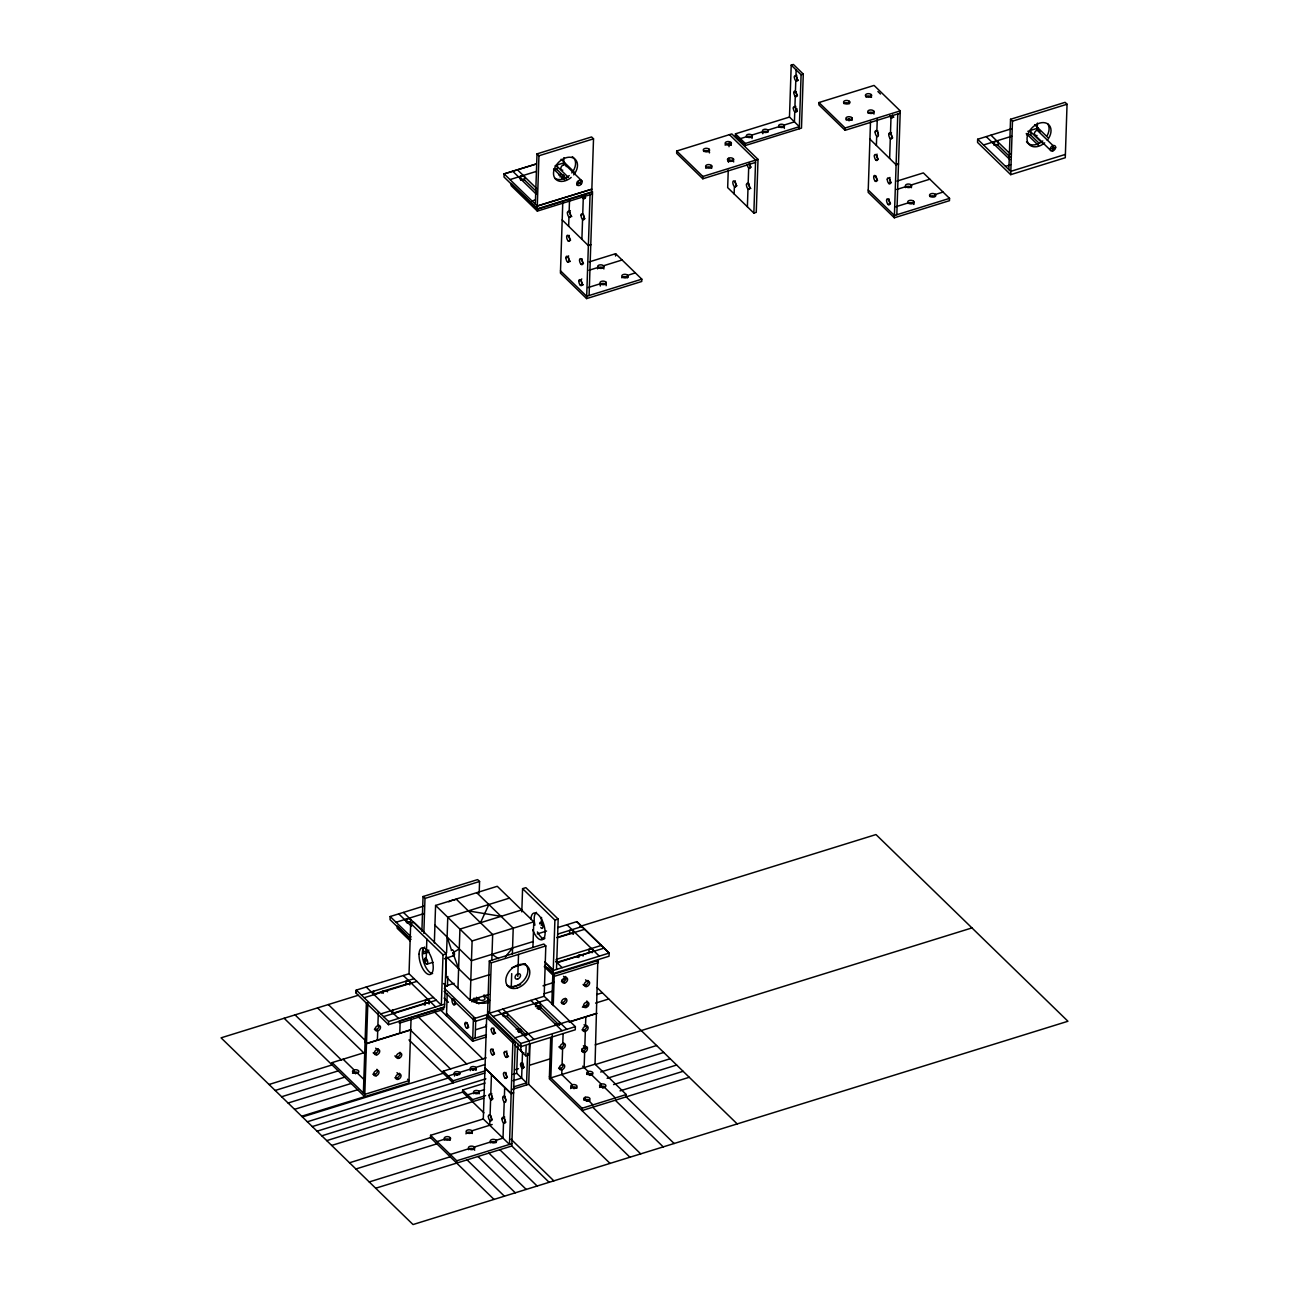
<?xml version="1.0" encoding="UTF-8"?>
<svg xmlns="http://www.w3.org/2000/svg" width="1289" height="1289" viewBox="0 0 1289 1289"><rect width="100%" height="100%" fill="white"/><g stroke="black" fill="none" stroke-linecap="round" stroke-linejoin="round"><path stroke-width="1.5" d="M365.448 1052.275L332.159 1062.603L332.079 1064.923L269.03 1084.484M356.199 993.239L356.312 990.097L409.032 973.743L441.337 1005.162L443.013 954.811L410.692 923.391L413.978 922.36L446.284 953.796L444.512 1007.305L388.521 1024.674L356.199 993.239L356.409 990.065M363.385 1092.975L366.366 1003.116M367.848 1002.552L364.723 1096.665L284.128 1018.262M377.403 1040.094L377.709 1030.862A3.174 2.24 -45.8 0 0 380.207 1026.189A3.174 2.24 -45.8 0 0 375.486 1027.655A3.174 2.24 -45.8 0 0 377.709 1030.862L376.291 1029.476M377.886 1025.609L378.338 1011.849M383.155 993.384L383.236 991.08L405.971 984.313A2.723 1.531 1.9 0 1 408.033 984.184M424.033 906.006L390.164 916.527L390.051 919.669L410.24 939.294M388.521 1024.674L388.617 1021.533L356.312 990.097M392.388 1013.46L393.048 1010.077A2.723 1.531 1.9 0 0 392.098 1012.155A2.723 1.531 1.9 0 0 395.836 1012.783M399.783 1033.15L400.17 1021.307M406.857 922.006L406.953 918.864A2.723 1.531 1.9 0 1 410.692 919.476L410.595 922.634L409.58 922.054A2.723 1.531 1.9 0 0 406.293 922.231M405.971 984.313L406.083 981.155A2.723 1.531 1.9 0 1 409.821 981.783L409.709 984.925M409.032 973.743L410.692 923.391M411.078 1018.068L408.935 1082.937L301.658 1116.242M421.89 931.399L423.05 896.532L477.623 879.597L479.572 881.483L479.186 893.1M423.839 933.284L424.983 898.417L423.05 896.532M426.127 961.127L426.852 939.101M424.935 1005.307L425.016 1003.003M392.952 1013.235L425.37 1003.164L425.467 1000.022A2.723 1.531 1.9 0 1 429.205 1000.651L429.092 1003.793M434.345 942.968L435.585 905.442L497.264 886.3L533.775 921.812L532.921 947.496M494.025 1199.415L430.51 1137.623L430.574 1135.319L483.294 1118.965L509.477 1144.423L512.925 1040.561L486.743 1015.104L487.838 1014.765M446.59 952.829L447.766 917.269L509.429 898.127M486.13 1057.85L443.287 1071.159L443.207 1073.254L302.399 1116.951M446.477 1015.78L447.186 993.996M447.444 986.198L447.782 976.45M450.054 1139.863L449.748 1137.236A3.174 1.788 1.9 0 0 445.591 1136.898A3.174 1.788 1.9 0 0 444.608 1139.154L437.052 1141.603M443.287 1071.159L453.164 1080.778L453.1 1082.873L408.967 1039.933M454.485 1076.089L454.55 1073.995L448.234 1075.961M457.966 988.389L459.931 929.111L521.61 909.97M456.677 1163.097L456.757 1160.777L430.574 1135.319M483.907 1112.826L462.606 1092.105L462.67 1090.011L485.035 1083.066M488.837 994.415L470.147 1000.216L472.112 940.954L435.585 905.442M485.953 1037.113L472.644 1041.254L473.434 1017.504M473.949 1001.907L474.078 998.008M472.499 1101.724L472.564 1099.63L462.67 1090.011M488.209 1017.359L475.109 1021.42L475.206 1018.278L444.302 988.212M471.903 1133.079L471.967 1130.775L492.172 1124.507M475.125 1038.193L475.705 1020.662M476.286 1003.116L476.479 997.267M504.176 173.934L536.143 164.009L504.112 173.87L504.015 177.012L537.175 209.269L591.748 192.319L593.52 138.825L591.587 136.94L537.014 153.874L535.338 204.226M475.657 1069.516L475.738 1067.421L485.002 1064.553M474.223 1149.353L474.304 1147.049L490.674 1141.957M478.896 1093.394L478.96 1091.3L484.535 1089.576M483.294 1118.965L486.743 1015.104M489.304 960.966L487.532 1014.475L520.675 1046.716L575.265 1029.782L575.361 1026.64L544.151 996.268L545.811 945.917L543.877 944.031L489.304 960.966L491.238 962.867L489.562 1013.218L544.151 996.268M491.818 960.257L492.672 934.573L456.145 899.061M520.804 179.348L520.917 176.206A2.723 1.531 1.9 0 1 524.655 176.819L524.542 179.977L537.223 192.303M489.772 1125.249L489.917 1120.528L492.317 1119.787M490.094 1115.275L490.61 1099.549L493.01 1098.792A3.174 1.386 72.8 0 1 491.754 1093.507M490.787 1094.297L491.447 1074.575M503.741 1016.231L503.838 1013.09A2.723 1.531 1.9 0 1 507.576 1013.718L507.479 1016.86L526.669 1035.534M503.693 1117.676L504.208 1101.95M504.386 1096.697L504.692 1087.465M511.25 987.455L511.717 973.63M512.378 953.876L513.215 928.193L476.704 892.681M537.175 209.269L538.947 155.76L537.014 153.874M537.336 211.106L537.4 208.802L511.234 183.344L511.153 185.648L537.336 211.106L592.457 193.995M549.146 1182.303L511.797 1145.985L515.246 1042.124L512.845 1042.882L486.662 1017.424M517.791 976.418L518.532 954.392M513.554 1086.901L526.589 1082.857L516.696 1073.238L517.55 1047.651M521.803 911.903L522.577 888.653L525.848 887.638L558.169 919.073L556.494 969.425M517.969 1048.086L518.097 1044.299M520.675 1046.716L520.724 1043.51L575.361 1026.64M521.11 1032.022L521.191 1029.702L519.258 1028.848A3.174 1.788 1.9 0 0 516.196 1029.25M520.74 1050.793L520.933 1045.121M522.496 1052.565L521.642 1078.055L513.006 1080.73M529.489 1042.849L529.086 1054.805L525.815 1055.82L526.138 1046.281M526.524 1084.951L527.507 1055.304M566.757 178.994L557.299 169.81L557.396 166.668A2.723 1.531 1.9 0 0 555.027 165.846M610.051 1163.403L528.699 1084.275L530.037 1044.267M563.647 164.815L563.889 157.677M562.777 202.405L560.425 273.123L586.608 298.597L641.729 281.485L641.809 279.165L615.626 253.707L589.266 261.893M563.551 179.026L563.68 175.127M536.482 1006.081L536.595 1002.923A2.723 1.531 1.9 0 1 540.333 1003.551L540.22 1006.693L559.426 1025.367L559.523 1022.225A2.723 1.531 1.9 0 1 558.572 1024.304A2.723 1.531 1.9 0 1 554.834 1023.675M541.283 925.389L541.541 917.414M535.579 1006.274A3.174 1.788 1.9 0 1 540.607 1006.58L540.526 1008.884A3.174 1.788 1.9 0 0 536.869 1008.095M568.658 226.236L568.965 217.003L571.365 216.262M569.142 211.75L569.529 199.956M550.709 1037.548L549.34 1078.829L629.934 1157.216M551.821 1004.212L552.788 974.983M557.686 927.597L576.908 921.619L609.214 953.054L609.004 956.245L553.126 973.582L554.898 920.088L522.577 888.653M552.256 1035.035L550.838 1077.894L595.051 1064.182L626.261 1094.538L626.18 1096.858L674.147 1143.504M553.239 1005.597L554.286 974.049L548.083 968.007M601.254 945.449L556.671 959.29L556.558 962.448L590.346 952.2A2.723 1.531 1.9 0 1 592.279 952.684M581.903 239.126L582.564 219.404L584.964 218.647M582.741 214.151L583.256 198.425L585.657 197.668A3.174 1.386 72.8 0 1 584.304 194.993M586.608 298.597L590.056 194.736M562.085 1064.553L562.6 1048.811A3.174 2.24 -45.8 0 0 565.098 1044.138A3.174 2.24 -45.8 0 0 560.377 1045.621A3.174 2.24 -45.8 0 0 562.6 1048.811L561.182 1047.425M562.777 1043.574L563.1 1033.714M589.089 295.535L592.521 191.69L537.4 208.802M556.864 937.474L569.593 933.526L569.69 930.368A2.723 1.531 1.9 0 1 573.428 930.996L573.331 934.138M572.219 1087.062L572.284 1084.758L561.746 1074.51L561.907 1069.789A3.174 2.24 -45.8 0 0 564.405 1065.133A3.174 2.24 -45.8 0 0 559.684 1066.599A3.174 2.24 -45.8 0 0 561.907 1069.789L560.489 1068.404M600.336 286.029L600.416 283.725L587.961 287.592M578.777 957.534L578.842 955.23L581.258 955.101A3.174 1.788 1.9 0 1 583.192 955.955M603.461 268.064L603.526 265.76L622.088 259.991M605.798 284.337L605.862 282.033M549.42 1076.524L582.064 1108.266L581.984 1110.57L689.244 1077.282M584.126 1067.566L584.642 1052.356A3.174 2.24 -45.8 0 0 587.123 1047.683A3.174 2.24 -45.8 0 0 582.402 1049.149A3.174 2.24 -45.8 0 0 584.642 1052.356L583.208 1050.97M585.818 1016.908L585.512 1026.141L584.078 1024.755M588.976 952.378L589.089 949.236A2.723 1.531 1.9 0 1 592.827 949.848A2.723 1.531 1.9 0 1 591.86 951.943M585.142 1099.646L585.222 1097.342A3.174 1.788 1.9 0 1 589.427 1097.938A3.174 1.788 1.9 0 1 588.976 1100.258L588.3 1100.516A3.174 1.788 1.9 0 1 584.239 1099.871A3.174 1.788 1.9 0 1 584.674 1097.551L585.351 1097.293M588.122 1073.834L588.203 1071.53L582.709 1066.18M615.546 256.028L615.626 253.707M595.051 1064.182L597.838 959.709M627.614 277.57L627.292 274.944A3.174 1.788 1.9 0 0 623.135 274.605A3.174 1.788 1.9 0 0 622.168 276.877L622.635 277.264A3.174 1.788 1.9 0 0 626.792 277.602A3.174 1.788 1.9 0 0 627.775 275.33L635.332 272.881M601.045 1086.401L601.125 1084.097L591.425 1074.672M728.253 170.084L727.673 187.63L753.856 213.088L756.256 212.347L758.013 159.369L731.83 133.911L676.709 151.022L676.644 153.327L702.811 178.784L755.531 162.414M702.811 178.784L702.892 176.48L676.709 151.022M709.079 151.554L709.159 149.234M711.415 167.828L711.496 165.508M728.511 162.301L728.639 158.402M729.026 146.704L729.171 142.805M730.911 144.771L730.992 142.467M733.248 161.044L733.312 158.74M735.455 133.83L735.375 135.925L745.268 145.544L801.484 128.094L803.273 74.069L793.38 64.45L791.204 65.127L789.48 117.057L799.373 126.676L745.332 143.45L735.455 133.83L789.48 117.057M734.134 193.914L734.392 186.551A3.174 1.386 72.8 0 1 732.845 182.587A3.174 1.386 72.8 0 1 734.214 181.056L734.633 181.411A3.174 1.386 72.8 0 1 736.083 185.31A3.174 1.386 72.8 0 1 734.73 186.841L736.792 185.809M745.268 145.544L745.332 143.45M747.394 206.804L747.974 188.967L750.375 188.226M748.152 183.715L748.683 167.989L751.084 167.248M751.68 137.214L751.745 135.103L762.879 131.655L762.814 133.75M753.856 213.088L755.612 160.11L729.429 134.652M783.986 127.176L784.05 125.081L794.427 121.859L794.749 111.901L796.94 111.225L797.021 108.808M794.91 107.068L795.265 96.369L797.456 95.692M795.426 91.551L795.78 80.853L797.972 80.176M795.941 76.019L796.151 69.944M799.293 128.771L801.097 74.746L791.204 65.127M896.822 214.731L900.254 110.886L874.087 85.428L818.966 102.54L818.886 104.844L845.068 130.302L900.189 113.19M845.068 130.302L845.133 127.998L818.966 102.54M849.435 101.364L849.37 103.684A3.174 1.788 1.9 0 0 843.876 103.587M849.048 120.876L849.129 118.572M851.691 119.958L851.755 117.653A3.174 1.788 1.9 0 0 847.646 116.864A3.174 1.788 1.9 0 0 846.035 118.991L846.406 119.41A3.174 1.788 1.9 0 0 850.434 120.119A3.174 1.788 1.9 0 0 852.045 117.992L851.691 117.557M871.187 96.901L871.267 94.596M870.51 121.601L868.158 192.335L894.34 217.793L949.461 200.681L949.542 198.377L923.359 172.903L896.999 181.088M873.523 113.174L873.604 110.87M876.391 145.431L876.697 136.199M876.874 130.962L877.261 119.152M889.636 158.321L890.296 138.6L892.697 137.859A3.174 1.386 72.8 0 1 891.424 132.558M890.473 133.347L890.989 117.621L893.39 116.88M894.34 217.793L897.789 113.931M911.194 187.259L911.275 184.955L929.82 179.203M913.53 203.533L913.595 201.229M1011.527 128.755L977.658 139.26L977.545 142.418L1010.705 174.66L1065.278 157.725L1067.05 104.232L1065.117 102.33L1010.544 119.281L1008.868 169.632M994.351 144.739L994.447 141.597A2.723 1.531 1.9 0 1 998.185 142.225L998.073 145.367L1010.415 157.371M1010.705 174.66L1012.477 121.166L1010.544 119.281M1039.047 143.208L1030.829 135.2L1030.926 132.058A2.723 1.531 1.9 0 0 1027.849 131.285M1037.419 123.083L1037.178 130.221A3.174 2.24 -45.8 0 0 1034.374 133.685A3.174 2.24 -45.8 0 0 1037.017 135.458M1052.839 150.861A3.174 2.24 -45.8 0 0 1055.337 146.189A3.174 2.24 -45.8 0 0 1050.616 147.655A3.174 2.24 -45.8 0 0 1052.839 150.861L1053.016 145.609L1037.178 130.221A3.174 2.24 -45.8 0 1 1039.82 131.994M480.491 922.731L488.869 904.507M505.175 957.05L512.571 947.947M447.106 937.022L451.504 950.154A3.174 1.386 72.8 0 0 451.327 950.638M444.399 958.758L454.227 955.503A3.174 1.386 72.8 0 0 453.921 951.701A3.174 1.386 72.8 0 0 451.778 949.864M576.989 184.891L581.806 180.798A3.174 2.24 -45.8 0 0 577.085 182.265A3.174 2.24 -45.8 0 0 579.309 185.471A3.174 2.24 -45.8 0 0 581.806 180.798M458.626 968.619L452.874 952.829L459.287 948.865M383.236 991.08L373.552 994.367L373.665 991.225A2.723 1.531 1.9 0 0 372.698 993.303A2.723 1.531 1.9 0 0 376.436 993.932M578.842 955.23L577.391 956.293A3.174 1.788 1.9 0 0 577.408 957.211M538.947 155.76L593.52 138.825M801.097 74.746L803.273 74.069M509.993 179.59L536.353 171.405M564.582 162.656L556.01 165.314L568.368 177.334M520.901 180.331L523.705 179.461M553.642 170.164L556.445 169.294M531.97 200.955L535.402 199.892M740.402 138.632L746.718 136.666M779.039 126.644L767.906 130.092L767.825 132.187A2.916 1.643 1.9 0 0 764.168 131.43A2.916 1.643 1.9 0 0 762.508 133.347M537.142 205.998L591.844 189.177L537.271 206.111L504.112 173.87M845.133 127.998L900.254 110.886M702.892 176.48L758.013 159.369M568.175 240.914L570.576 240.173A3.174 1.386 72.8 0 1 569.126 235.355M588.364 245.409L590.765 244.668M590.765 244.878L588.364 245.619L562.197 219.952M875.908 160.11L878.308 159.369A3.174 1.386 72.8 0 1 877.036 154.084M1012.477 121.166L1067.05 104.232M567.466 261.893L569.867 261.151M896.097 164.605L898.497 163.864M898.497 164.074L896.097 164.815L869.93 139.148M581.065 264.293L583.466 263.552A3.174 1.386 72.8 0 1 582.016 258.735M983.539 144.98L1011.752 136.231M1038.112 128.046L1029.54 130.705L1041.899 142.725M875.199 181.105L877.6 180.347M588.976 270.271L598.08 267.451M888.798 183.489L891.198 182.748A3.174 1.386 72.8 0 1 889.942 177.447M580.372 285.272L582.773 284.531M896.709 189.467L905.813 186.647M1050.197 149.089L1055.659 147.397M641.809 279.165L586.672 296.277L560.506 270.819M1005.501 166.362L1010.657 164.766M888.105 204.468L890.506 203.726M895.694 206.788L908.149 202.921M943.081 192.077L935.411 194.462L934.96 196.46A3.174 1.788 1.9 0 0 929.949 196.605M1010.673 171.389L1065.246 154.454M949.542 198.377L894.421 215.489L868.238 190.015M424.983 898.417L479.572 881.483M396.045 922.247L424.274 913.482M406.937 922.988L409.741 922.118M423.211 951.926L428.866 950.17M429.028 952.007L423.372 953.763L423.195 948.656M472.112 940.954L533.775 921.812M443.013 954.811L446.284 953.796M554.898 920.088L558.169 919.073M427.207 964.091L432.943 962.319M537.271 933.929L546.552 931.045M358.149 995.301L221.064 1037.838L413.028 1224.55L1067.937 1021.259L875.972 834.563L579.857 926.469M361.484 994.995L414.107 978.673M533.13 941.566L471.452 960.708L434.941 925.196M541.09 939.246L544.909 938.07M558.25 933.929L581.871 926.598M364.271 997.702L416.879 981.38M557.219 937.812L584.642 929.305M491.238 962.867L545.811 945.917M444.769 986.262L454.115 983.362M489.482 974.661L470.791 980.462L446.445 956.792L445.801 976.546L470.147 1000.216M511.91 967.701L524.994 963.64M380.883 1013.863L433.491 997.525M383.655 1016.57L436.262 1000.232M557.106 962.722L604.042 948.156M388.617 1021.533L444.624 1004.147M609.214 953.054L553.223 970.44L544.796 962.239M453.519 1004.55L455.919 1003.809M513.119 986.875L520.595 984.554M554.286 974.049L598.483 960.337M471.71 1001.746L479.137 999.442M479.073 1003.39L488.483 1000.457M543.023 985.811L554.334 982.299M561.859 979.962L565.629 978.802M410.692 1029.75L366.495 1043.478L365.061 1042.092M410.692 1029.975L366.479 1043.687L365.061 1042.302M543.845 993.851L553.255 990.935M475.206 1018.278L488.305 1014.201M492.93 1016.473L547.503 999.539M466.425 1027.929L468.825 1027.188M275.169 1090.462L338.234 1070.885M475.786 1029.702L486.452 1026.382A3.174 1.788 1.9 0 1 486.42 1024.594M596.726 994.544L602.382 992.788M281.63 1096.746L344.695 1077.169M486.42 1034.68L472.725 1038.934L446.542 1013.476M492.801 1033.665L495.202 1032.924M582.386 1007.176L588.042 1005.42M595.582 1003.084L608.762 998.991M288.092 1103.03L351.156 1083.469M514.907 1037.854L569.48 1020.92M569.819 1021.661L596.726 1013.299M569.029 1022.113L596.726 1013.508M512.925 1040.561L514.005 1040.239M294.553 1109.33L357.617 1089.753M492.108 1054.644L494.509 1053.903A3.174 1.386 72.8 0 1 493.059 1049.085M505.707 1057.044L508.108 1056.303M470.711 1068.984L459.577 1072.432L459.512 1074.543A2.916 1.643 1.9 0 0 454.453 1074.446M307.346 1121.768L448.153 1078.055M453.164 1080.778L484.841 1070.933M312.292 1126.57L484.777 1073.044M317.046 1131.194L485.856 1078.796M514.617 1069.87L518.452 1068.678M529.972 1065.101L551.064 1058.559M581.758 1049.037L587.51 1047.248M595.196 1044.863L971.954 927.919M521.981 1068.082L524.156 1067.405A2.916 1.273 72.8 0 1 522.818 1062.974M512.974 1074.398L516.696 1073.238M505.014 1078.023L507.415 1077.282A3.174 1.386 72.8 0 1 505.965 1072.464M321.799 1135.818L462.606 1092.105M467.617 1094.828L473.949 1092.863M326.745 1140.62L467.553 1096.923M472.564 1099.63L485.599 1095.586M331.692 1145.438L483.665 1098.26M511.62 1089.592L528.699 1084.275M595.454 1064.505L656.6 1045.524M513.57 1092.798L511.169 1093.539L484.986 1068.082M513.554 1093.008L511.153 1093.749L484.986 1068.291M589.734 1075.413L592.473 1074.559A3.174 1.788 1.9 0 0 586.978 1074.462M600.658 1072.013L663.722 1052.452M573.831 1088.641L576.554 1087.787M607.119 1078.313L670.183 1058.736M349.512 1162.775L430.51 1137.623M602.672 1087.98L605.395 1087.126A3.174 1.788 1.9 0 0 602.221 1086.208A3.174 1.788 1.9 0 0 599.594 1087.465M613.58 1084.597L676.644 1065.02M355.893 1168.978L436.89 1143.842M586.608 1101.257L589.46 1100.371M620.041 1090.881L683.106 1071.304M582.064 1108.266L626.261 1094.538M450.296 1154.493L468.842 1148.741M369.218 1181.949L450.215 1156.797M456.757 1160.777L511.878 1143.681M375.679 1188.232L511.797 1145.985M569.593 933.526L570.946 933.333A2.723 1.531 1.9 0 1 572.88 933.816M468.326 910.888L501.05 916.35M577.536 181.588L581.275 184.101M492.011 954.327L498.472 958.678M557.299 169.81L556.284 169.23A2.723 1.531 1.9 0 0 553.561 169.181M524.542 179.977L523.543 179.397A2.723 1.531 1.9 0 0 520.257 179.59M627.695 277.651L627.227 277.248A3.174 1.788 1.9 0 0 621.862 277.812M450.151 1139.927L449.668 1139.54A3.174 1.788 1.9 0 0 444.302 1140.104M444.608 1139.154L445.076 1139.54A3.174 1.788 1.9 0 0 449.249 1139.895A3.174 1.788 1.9 0 0 450.215 1137.623M1034.616 124.646L1047.715 137.391M1035.099 135.297L1050.938 150.684M1026.237 133.508L1038.58 145.512M990.983 135.216L1010.528 154.229M986.278 136.666L1009.948 159.675M977.658 139.26L1010.802 171.518M877.89 91.503L880.468 94.016M561.086 159.256L574.185 172.001M565.549 164.992L581.387 180.396M554.077 169.455L565.049 180.122M517.453 169.81L536.997 188.822M512.748 171.276L536.417 194.285M576.795 921.667L609.101 953.087M566.967 924.712L599.288 956.148M596.984 961.256L598.418 962.641L554.206 976.353L544.264 966.702M597.049 987.6L737.211 1123.927M585.577 979.849L586.994 981.235M585.399 985.102L586.817 986.488A3.174 2.24 -45.8 0 0 589.315 981.815A3.174 2.24 -45.8 0 0 584.594 983.281A3.174 2.24 -45.8 0 0 586.817 986.488M555.704 961.368L562.181 967.668M563.551 976.305L564.969 977.69M545.005 962.174L553.448 970.375M563.374 981.557L564.791 982.943A3.174 2.24 -45.8 0 0 567.289 978.27A3.174 2.24 -45.8 0 0 562.552 979.737A3.174 2.24 -45.8 0 0 564.791 982.943M544.683 965.38L553.126 973.582M584.707 1006.081L586.124 1007.466A3.174 2.24 -45.8 0 0 588.622 1002.794A3.174 2.24 -45.8 0 0 583.885 1004.26A3.174 2.24 -45.8 0 0 586.124 1007.466M562.681 1002.536L564.099 1003.922A3.174 2.24 -45.8 0 0 566.596 999.249A3.174 2.24 -45.8 0 0 561.859 1000.715A3.174 2.24 -45.8 0 0 564.099 1003.922M583.901 1029.992L585.335 1031.377L584.803 1047.119L583.385 1045.733M535.579 998.927L566.725 1029.234M530.875 1000.393L562.036 1030.684M604.364 1087.239L615.352 1097.938M615.272 1100.242L663.239 1146.888M403.489 912.467L421.664 930.142M502.823 1009.094L533.984 1039.401M484.036 994.915L489.788 1000.506M398.8 913.933L411.481 926.275M498.134 1010.544L529.296 1040.851M588.445 1100.468L592.972 1104.882M592.763 1107.235L640.714 1153.881M390.164 916.527L411.159 936.942M487.629 1011.317L520.788 1043.574M475.995 1001.086L478.863 1003.889M411.046 939.391L397.27 925.985L397.189 928.306L410.289 941.034M527.572 1053.339L529.086 1054.805M514.569 1044.896L525.815 1055.82M443.545 983.523L446.413 986.327M444.125 991.305L475.109 1021.42M444.109 998.089L448.427 1002.278M440.725 1010.205L472.644 1041.254M403.344 975.499L435.666 1006.935M434.409 1011.897L482.94 1059.091M418.264 1016.908L466.779 1064.102M471.661 1068.855L473.16 1070.305M366.237 987.02L398.559 1018.455M410.675 1030.249L450.634 1069.113M455.516 1073.866L456.999 1075.316M511.024 1139.202L553.835 1180.837M499.794 1149.707L537.142 1186.025M397.528 1056.932L398.945 1058.317A3.174 2.24 -45.8 0 0 401.443 1053.661A3.174 2.24 -45.8 0 0 396.706 1055.127A3.174 2.24 -45.8 0 0 398.945 1058.317M488.885 1153.091L526.218 1189.409M375.663 1048.15L377.097 1049.536M407.582 1079.247L409.016 1080.633L364.803 1094.361L332.159 1062.603M328.324 1004.55L365.013 1040.223M396.996 1072.674L398.43 1074.059M375.502 1053.387L376.92 1054.773A3.174 2.24 -45.8 0 0 379.417 1050.116A3.174 2.24 -45.8 0 0 374.68 1051.582A3.174 2.24 -45.8 0 0 376.92 1054.773M477.961 1156.491L515.31 1192.808M396.835 1077.91L398.253 1079.296A3.174 2.24 -45.8 0 0 400.75 1074.639A3.174 2.24 -45.8 0 0 396.013 1076.106A3.174 2.24 -45.8 0 0 398.253 1079.296M317.561 1007.885L364.11 1053.161M467.053 1159.874L504.402 1196.192M374.793 1074.381L376.227 1075.751A3.174 2.24 -45.8 0 0 378.708 1071.095A3.174 2.24 -45.8 0 0 373.987 1072.561A3.174 2.24 -45.8 0 0 376.227 1075.751M343.083 1059.22L354.072 1069.902L353.992 1072.222L355.603 1073.785M357.295 1073.044L364.223 1079.779M295.036 1014.878L341.585 1060.154M851.981 120.296L851.61 119.877A3.174 1.788 1.9 0 0 846.132 119.941M540.607 1006.58L541.074 1007.934A3.174 1.788 1.9 0 1 538.158 1009.287M521.191 1029.702L521.546 1031.071A3.174 1.788 1.9 0 1 518.5 1032.344M452.874 952.829L454.227 955.503M599.997 284.676A3.174 1.788 1.9 0 1 603.848 283.483A3.174 1.788 1.9 0 1 606.136 285.707M597.548 268.853A3.174 1.788 1.9 0 1 600.69 267.129A3.174 1.788 1.9 0 1 603.897 268.966M583.192 284.853A3.174 1.386 72.8 0 1 581.42 281.856A3.174 1.386 72.8 0 1 581.774 278.94M570.302 261.474A3.174 1.386 72.8 0 1 568.626 258.88A3.174 1.386 72.8 0 1 568.61 255.85M725.111 145.109A3.174 1.788 1.9 0 1 728.14 143.836A3.174 1.788 1.9 0 1 731.234 145.206M727.753 160.964A3.174 1.788 1.9 0 1 731.298 160.19A3.174 1.788 1.9 0 1 733.683 161.947M749.263 163.236A3.174 1.386 72.8 0 1 749.844 168.327A3.174 1.386 72.8 0 1 747.185 164.525M750.665 166.748A3.174 1.386 72.8 0 1 749.553 163.042M703.585 151.458A3.174 1.788 1.9 0 1 707.532 150.765A3.174 1.788 1.9 0 1 709.417 152.908M705.615 168.15A3.174 1.788 1.9 0 1 708.644 166.893A3.174 1.788 1.9 0 1 711.737 168.263M750.81 188.532A3.174 1.386 72.8 0 1 748.925 183.409M736.696 185.745A3.174 1.386 72.8 0 1 735.358 180.895M561.666 177.979A3.174 1.788 1.9 0 0 563.986 176.287L562.358 174.724A3.174 1.788 1.9 0 0 558.54 174.933M571.784 216.568A3.174 1.386 72.8 0 1 570.012 213.587A3.174 1.386 72.8 0 1 570.366 210.671M584.545 218.163A3.174 1.386 72.8 0 1 583.434 214.457M584.545 195.058A3.174 1.386 72.8 0 1 584.416 198.764A3.174 1.386 72.8 0 1 582.145 196.54M559.877 176.819A3.174 1.788 1.9 0 1 563.905 178.607M519.966 178.285A2.723 1.531 1.9 0 1 520.917 176.206M571.172 177.447A13.953 9.829 -45.8 0 1 553.513 174.047A13.953 9.829 -45.8 0 1 569.964 157.21A13.953 9.829 -45.8 0 1 573.718 174.853M572.332 156.646A13.953 9.829 -45.8 0 1 571.784 172.968M569.239 175.562A13.953 9.829 -45.8 0 1 554.802 178.236M562.777 170.196A3.174 2.24 -45.8 0 1 560.892 167.812A3.174 2.24 -45.8 0 1 563.889 164.75A3.174 2.24 -45.8 0 1 566.29 166.587M878.308 134.314A3.174 1.386 72.8 0 1 877.648 130.64M905.394 187.598A3.174 1.788 1.9 0 1 908.423 186.325A3.174 1.788 1.9 0 1 911.516 187.695M908.036 203.453A3.174 1.788 1.9 0 1 911.581 202.679A3.174 1.788 1.9 0 1 913.965 204.435M892.52 115.043A3.174 1.386 72.8 0 1 891.988 118.04A3.174 1.386 72.8 0 1 889.877 115.736M893.809 117.186A3.174 1.386 72.8 0 1 892.6 115.736M865.709 96.804A3.174 1.788 1.9 0 1 868.85 95.982A3.174 1.788 1.9 0 1 871.525 97.336M877.197 179.848A3.174 1.386 72.8 0 1 876.085 176.158M890.087 203.227A3.174 1.386 72.8 0 1 889.056 198.909M868.029 113.078A3.174 1.788 1.9 0 1 871.59 112.304A3.174 1.788 1.9 0 1 873.974 114.076M1044.702 142.853A13.953 9.829 -45.8 0 1 1027.043 139.438A13.953 9.829 -45.8 0 1 1043.494 122.6A13.953 9.829 -45.8 0 1 1047.248 140.243M993.497 143.675A2.723 1.531 1.9 0 1 994.447 141.597M1047.683 123.841A13.953 9.829 -45.8 0 1 1047.296 135.377M1042.769 140.968A13.953 9.829 -45.8 0 1 1026.511 141.838M1026.527 134.813A2.723 1.531 1.9 0 1 1030.829 135.2M993.787 144.98A2.723 1.531 1.9 0 1 998.073 145.367M432.621 973.566A13.953 6.074 72.8 0 1 423.533 961.658A13.953 6.074 72.8 0 1 424.645 947.061M429.205 1000.651A2.723 1.531 1.9 0 1 428.254 1002.729M425.37 1003.164A2.723 1.531 1.9 0 1 428.657 1003.47M409.821 981.783A2.723 1.531 1.9 0 1 408.855 983.861M453.954 955.794A3.174 1.386 72.8 0 1 453.196 955.761M423.453 1004.598A3.174 1.788 1.9 0 1 423.775 1003.712L425.612 1002.842A3.174 1.788 1.9 0 1 429.253 1003.632M379.03 1025.351A3.174 2.24 -45.8 0 1 377.661 1028.703A3.174 2.24 -45.8 0 1 374.39 1029.315M381.802 993.062A3.174 1.788 1.9 0 1 382.092 991.708L384.815 990.87A3.174 1.788 1.9 0 1 387.586 991.805M468.406 1026.689A3.174 1.386 72.8 0 1 467.295 1022.999M454.808 1001.182A3.174 1.386 72.8 0 1 454.453 1004.985A3.174 1.386 72.8 0 1 452.101 1001.617A3.174 1.386 72.8 0 1 453.261 998.991M454.099 999.813A3.174 1.386 72.8 0 1 454.485 1000.441M455.5 1003.309A3.174 1.386 72.8 0 1 454.566 1001.134M352.525 1073.27A3.174 1.788 1.9 0 1 355.152 1072.013A3.174 1.788 1.9 0 1 358.326 1072.947M400.025 1052.275A3.174 2.24 -45.8 0 1 398.575 1056.416A3.174 2.24 -45.8 0 1 394.95 1055.82M399.316 1073.254A3.174 2.24 -45.8 0 1 398.51 1076.863A3.174 2.24 -45.8 0 1 394.917 1077.749M490.255 1142.908A3.174 1.788 1.9 0 1 492.881 1141.651A3.174 1.788 1.9 0 1 496.056 1142.57L496.136 1140.266L503.016 1138.139L503.516 1122.928L505.916 1122.171A3.174 1.386 72.8 0 1 504.644 1116.886M468.423 1149.691A3.174 1.788 1.9 0 1 471.887 1148.435A3.174 1.788 1.9 0 1 474.674 1150.255M563.229 1064.295A3.174 2.24 -45.8 0 1 561.859 1067.63A3.174 2.24 -45.8 0 1 558.588 1068.243M586.398 1025.335A3.174 2.24 -45.8 0 1 585.593 1028.944A3.174 2.24 -45.8 0 1 582 1029.83M563.938 1043.317A3.174 2.24 -45.8 0 1 562.23 1046.91A3.174 2.24 -45.8 0 1 558.862 1046.845M585.287 1045.895A3.174 2.24 -45.8 0 1 585.415 1049.278A3.174 2.24 -45.8 0 1 581.855 1051.051M584.078 1100.194A3.174 1.788 1.9 0 1 584.61 1099.855L585.287 1099.598A3.174 1.788 1.9 0 1 589.089 1100.049L589.556 1100.452A3.174 1.788 1.9 0 1 589.846 1100.887M376.871 1069.29A3.174 2.24 -45.8 0 1 376.759 1073.012A3.174 2.24 -45.8 0 1 372.892 1074.204M377.983 1048.73A3.174 2.24 -45.8 0 1 376.871 1052.614A3.174 2.24 -45.8 0 1 373.182 1052.823M495.621 1033.246A3.174 1.386 72.8 0 1 493.751 1028.106M508.527 1056.626A3.174 1.386 72.8 0 1 506.851 1054.031A3.174 1.386 72.8 0 1 506.835 1051.002M465.99 1133.869A3.174 1.788 1.9 0 1 468.713 1132.145A3.174 1.788 1.9 0 1 472.225 1133.514M517.534 1031.119A3.174 1.788 1.9 0 1 521.449 1032.457M406.003 920.942A2.723 1.531 1.9 0 1 406.953 918.864M448.814 901.801A13.953 9.829 -45.8 0 1 455.017 899.867M539.656 923.81A3.174 1.386 72.8 0 1 541.509 922.908A3.174 1.386 72.8 0 1 542.862 927.387A3.174 1.386 72.8 0 1 540.784 927.516M505.82 1100.065A3.174 1.386 72.8 0 1 505.159 1096.375M570.656 1088.593A3.174 1.788 1.9 0 1 573.379 1086.869A3.174 1.788 1.9 0 1 576.876 1088.222M565.452 976.482A3.174 2.24 -45.8 0 1 565.323 980.188A3.174 2.24 -45.8 0 1 561.472 981.38M587.897 980.43A3.174 2.24 -45.8 0 1 586.769 984.329A3.174 2.24 -45.8 0 1 583.079 984.522M573.428 930.996A2.723 1.531 1.9 0 1 572.477 933.075M559.442 961.997A2.723 1.531 1.9 0 1 556.155 961.707M556.107 959.532A2.723 1.531 1.9 0 1 556.671 959.29M565.42 998.411A3.174 2.24 -45.8 0 1 564.356 1001.472A3.174 2.24 -45.8 0 1 561.327 1002.6M586.785 1001.005A3.174 2.24 -45.8 0 1 586.898 1004.373A3.174 2.24 -45.8 0 1 583.353 1006.145M491.899 1119.287A3.174 1.386 72.8 0 1 490.787 1115.581M535.628 1005.001A2.723 1.531 1.9 0 1 536.595 1002.923M526.782 1032.392A2.723 1.531 1.9 0 1 525.815 1034.471A2.723 1.531 1.9 0 1 522.077 1033.842M502.887 1015.168A2.723 1.531 1.9 0 1 503.838 1013.09M503.177 1016.473A2.723 1.531 1.9 0 1 507.479 1016.86M535.499 1006.612A2.723 1.531 1.9 0 1 540.22 1006.693M524.623 963.737A13.953 9.829 -45.8 0 1 524.075 980.059A13.953 9.829 -45.8 0 1 507.093 985.328M530.891 919.492A13.953 6.074 72.8 0 1 540.22 917.043A13.953 6.074 72.8 0 1 543.974 938.166A13.953 6.074 72.8 0 1 532.711 929.675M544.506 938.827A13.953 6.074 72.8 0 1 537.4 931.915M534.935 925.164A13.953 6.074 72.8 0 1 536.53 912.338M484.084 997.364A3.174 1.788 1.9 0 1 482.714 1000.328A3.174 1.788 1.9 0 1 478.799 998.073M489.079 1002.359A13.953 7.847 1.9 0 1 472.209 1000.828M778.927 127.095A2.916 1.643 1.9 0 1 782.568 126.467A2.916 1.643 1.9 0 1 784.308 128.433M798.358 80.466A2.916 1.273 72.8 0 1 796.828 78.081A2.916 1.273 72.8 0 1 796.795 75.294M797.327 111.515A2.916 1.273 72.8 0 1 795.796 109.13A2.916 1.273 72.8 0 1 795.764 106.343M797.069 95.241A2.916 1.273 72.8 0 1 796.054 91.841M746.621 137.117A2.916 1.643 1.9 0 1 750.246 136.489A2.916 1.643 1.9 0 1 751.986 138.455M523.817 1052.614A2.916 1.273 72.8 0 1 521.755 1051.518M521.465 1050.825A2.916 1.273 72.8 0 1 521.239 1050.1M473.562 1093.7A2.916 1.643 1.9 0 1 476.35 1092.54A2.916 1.643 1.9 0 1 479.202 1093.797M470.34 1070.676A2.916 1.643 1.9 0 1 472.741 1068.662A2.916 1.643 1.9 0 1 476.076 1070.353M399.461 1020.872L399.397 1023.176L443.593 1009.448L443.674 1007.144L399.461 1020.872M935.508 194.542L935.041 194.14A3.174 1.788 1.9 0 0 930.867 193.801A3.174 1.788 1.9 0 0 929.901 196.073L930.368 196.46A3.174 1.788 1.9 0 0 934.525 196.798A3.174 1.788 1.9 0 0 935.508 194.542M600.916 284.112A3.174 1.788 1.9 0 0 606.217 283.387A3.174 1.788 1.9 0 0 602.285 281.147A3.174 1.788 1.9 0 0 600.916 284.112M566.644 236.725A3.174 1.386 72.8 0 0 568.981 241.349A3.174 1.386 72.8 0 0 569.142 236.805A3.174 1.386 72.8 0 0 566.644 236.725M579.534 260.104A3.174 1.386 72.8 0 0 581.887 264.728A3.174 1.386 72.8 0 0 582.032 260.185A3.174 1.386 72.8 0 0 579.534 260.104M565.935 257.703A3.174 1.386 72.8 0 0 568.288 262.328A3.174 1.386 72.8 0 0 568.449 257.784A3.174 1.386 72.8 0 0 565.935 257.703M578.842 281.083A3.174 1.386 72.8 0 0 581.194 285.707A3.174 1.386 72.8 0 0 581.339 281.163A3.174 1.386 72.8 0 0 578.842 281.083M598.579 267.838A3.174 1.788 1.9 0 0 603.88 267.113A3.174 1.788 1.9 0 0 599.949 264.873A3.174 1.788 1.9 0 0 598.579 267.838M728.382 160.819A3.174 1.788 1.9 0 0 733.667 160.094A3.174 1.788 1.9 0 0 729.735 157.854A3.174 1.788 1.9 0 0 728.382 160.819M706.549 167.586A3.174 1.788 1.9 0 0 711.834 166.877A3.174 1.788 1.9 0 0 707.903 164.621A3.174 1.788 1.9 0 0 706.549 167.586M704.213 151.312A3.174 1.788 1.9 0 0 709.498 150.604A3.174 1.788 1.9 0 0 705.566 148.348A3.174 1.788 1.9 0 0 704.213 151.312M726.045 144.529A3.174 1.788 1.9 0 0 731.33 143.82A3.174 1.788 1.9 0 0 727.399 141.581A3.174 1.788 1.9 0 0 726.045 144.529M746.46 184.778A3.174 1.386 72.8 0 0 748.796 189.402A3.174 1.386 72.8 0 0 748.957 184.859A3.174 1.386 72.8 0 0 746.46 184.778M567.434 212.814A3.174 1.386 72.8 0 0 569.786 217.438A3.174 1.386 72.8 0 0 569.931 212.894A3.174 1.386 72.8 0 0 567.434 212.814M581.033 215.199A3.174 1.386 72.8 0 0 583.385 219.839A3.174 1.386 72.8 0 0 583.53 215.295A3.174 1.386 72.8 0 0 581.033 215.199M888.766 134.41A3.174 1.386 72.8 0 0 891.118 139.035A3.174 1.386 72.8 0 0 891.263 134.491A3.174 1.386 72.8 0 0 888.766 134.41M875.167 132.01A3.174 1.386 72.8 0 0 877.519 136.634A3.174 1.386 72.8 0 0 877.664 132.09A3.174 1.386 72.8 0 0 875.167 132.01M874.377 155.921A3.174 1.386 72.8 0 0 876.729 160.545A3.174 1.386 72.8 0 0 876.874 156.017A3.174 1.386 72.8 0 0 874.377 155.921M886.574 200.278A3.174 1.386 72.8 0 0 888.927 204.903A3.174 1.386 72.8 0 0 889.072 200.359A3.174 1.386 72.8 0 0 886.574 200.278M906.328 187.034A3.174 1.788 1.9 0 0 911.613 186.309A3.174 1.788 1.9 0 0 907.682 184.069A3.174 1.788 1.9 0 0 906.328 187.034M887.283 179.3A3.174 1.386 72.8 0 0 889.619 183.924A3.174 1.386 72.8 0 0 889.781 179.38A3.174 1.386 72.8 0 0 887.283 179.3M908.648 203.308A3.174 1.788 1.9 0 0 913.949 202.599A3.174 1.788 1.9 0 0 910.018 200.343A3.174 1.788 1.9 0 0 908.648 203.308M868.657 112.933A3.174 1.788 1.9 0 0 873.942 112.224A3.174 1.788 1.9 0 0 870.027 109.984A3.174 1.788 1.9 0 0 868.657 112.933M844.488 103.442A3.174 1.788 1.9 0 0 849.789 102.733A3.174 1.788 1.9 0 0 845.858 100.478A3.174 1.788 1.9 0 0 844.488 103.442M866.321 96.659A3.174 1.788 1.9 0 0 871.606 95.95A3.174 1.788 1.9 0 0 867.69 93.694A3.174 1.788 1.9 0 0 866.321 96.659M873.684 176.899A3.174 1.386 72.8 0 0 876.021 181.523A3.174 1.386 72.8 0 0 876.182 176.996A3.174 1.386 72.8 0 0 873.684 176.899M419.022 954.214A13.953 6.074 72.8 0 0 429.35 974.581A13.953 6.074 72.8 0 0 430.01 954.601A13.953 6.074 72.8 0 0 419.022 954.214M424.516 959.564A3.174 1.386 72.8 0 0 426.852 964.188A3.174 1.386 72.8 0 0 427.013 959.644A3.174 1.386 72.8 0 0 424.516 959.564M464.894 1023.74A3.174 1.386 72.8 0 0 467.23 1028.364A3.174 1.386 72.8 0 0 467.391 1023.82A3.174 1.386 72.8 0 0 464.894 1023.74M469.357 1149.111A3.174 1.788 1.9 0 0 474.658 1148.402A3.174 1.788 1.9 0 0 470.727 1146.147A3.174 1.788 1.9 0 0 469.357 1149.111M501.985 1118.723A3.174 1.386 72.8 0 0 504.337 1123.364A3.174 1.386 72.8 0 0 504.482 1118.82A3.174 1.386 72.8 0 0 501.985 1118.723M491.19 1142.344A3.174 1.788 1.9 0 0 496.474 1141.619A3.174 1.788 1.9 0 0 492.559 1139.379A3.174 1.788 1.9 0 0 491.19 1142.344M585.335 1031.377A3.174 2.24 -45.8 0 0 587.816 1026.705A3.174 2.24 -45.8 0 0 583.095 1028.171A3.174 2.24 -45.8 0 0 585.335 1031.377M587.607 1074.317A3.174 1.788 1.9 0 0 592.892 1073.608A3.174 1.788 1.9 0 0 588.96 1071.368A3.174 1.788 1.9 0 0 587.607 1074.317M600.529 1086.901A3.174 1.788 1.9 0 0 605.814 1086.192A3.174 1.788 1.9 0 0 601.882 1083.936A3.174 1.788 1.9 0 0 600.529 1086.901M353.46 1072.706A3.174 1.788 1.9 0 0 358.761 1071.997A3.174 1.788 1.9 0 0 354.829 1069.741A3.174 1.788 1.9 0 0 353.46 1072.706M504.176 1052.855A3.174 1.386 72.8 0 0 506.529 1057.479A3.174 1.386 72.8 0 0 506.674 1052.936A3.174 1.386 72.8 0 0 504.176 1052.855M491.27 1029.476A3.174 1.386 72.8 0 0 493.623 1034.1A3.174 1.386 72.8 0 0 493.768 1029.557A3.174 1.386 72.8 0 0 491.27 1029.476M490.577 1050.454A3.174 1.386 72.8 0 0 492.93 1055.079A3.174 1.386 72.8 0 0 493.075 1050.535A3.174 1.386 72.8 0 0 490.577 1050.454M467.021 1132.838A3.174 1.788 1.9 0 0 472.322 1132.129A3.174 1.788 1.9 0 0 468.39 1129.873A3.174 1.788 1.9 0 0 467.021 1132.838M503.483 1073.834A3.174 1.386 72.8 0 0 505.82 1078.458A3.174 1.386 72.8 0 0 505.981 1073.914A3.174 1.386 72.8 0 0 503.483 1073.834M488.386 1116.338A3.174 1.386 72.8 0 0 490.738 1120.963A3.174 1.386 72.8 0 0 490.883 1116.419A3.174 1.386 72.8 0 0 488.386 1116.338M489.095 1095.344A3.174 1.386 72.8 0 0 491.431 1099.984A3.174 1.386 72.8 0 0 491.592 1095.441A3.174 1.386 72.8 0 0 489.095 1095.344M571.688 1087.562A3.174 1.788 1.9 0 0 576.973 1086.836A3.174 1.788 1.9 0 0 573.057 1084.597A3.174 1.788 1.9 0 0 571.688 1087.562M502.678 1097.745A3.174 1.386 72.8 0 0 505.03 1102.369A3.174 1.386 72.8 0 0 505.191 1097.841A3.174 1.386 72.8 0 0 502.678 1097.745M517.421 987.954A13.953 9.829 -45.8 0 0 528.393 967.427A13.953 9.829 -45.8 0 0 507.592 973.872A13.953 9.829 -45.8 0 0 517.421 987.954M517.711 979.044A3.174 2.24 -45.8 0 0 520.208 974.371A3.174 2.24 -45.8 0 0 515.471 975.837A3.174 2.24 -45.8 0 0 517.711 979.044M779.507 126.983A2.916 1.643 1.9 0 0 784.373 126.338A2.916 1.643 1.9 0 0 780.763 124.26A2.916 1.643 1.9 0 0 779.507 126.983M793.347 108.034A2.916 1.273 72.8 0 0 795.506 112.288A2.916 1.273 72.8 0 0 795.651 108.115A2.916 1.273 72.8 0 0 793.347 108.034M763.346 131.994A2.916 1.643 1.9 0 0 768.212 131.349A2.916 1.643 1.9 0 0 764.603 129.271A2.916 1.643 1.9 0 0 763.346 131.994M793.863 92.518A2.916 1.273 72.8 0 0 796.022 96.772A2.916 1.273 72.8 0 0 796.167 92.599A2.916 1.273 72.8 0 0 793.863 92.518M794.378 76.986A2.916 1.273 72.8 0 0 796.538 81.239A2.916 1.273 72.8 0 0 796.683 77.066A2.916 1.273 72.8 0 0 794.378 76.986M747.201 137.021A2.916 1.643 1.9 0 0 752.067 136.36A2.916 1.643 1.9 0 0 748.442 134.298A2.916 1.643 1.9 0 0 747.201 137.021M520.563 1064.231A2.916 1.273 72.8 0 0 522.738 1068.484A2.916 1.273 72.8 0 0 522.867 1064.311A2.916 1.273 72.8 0 0 520.563 1064.231M474.416 1093.201A2.916 1.643 1.9 0 0 479.282 1092.556A2.916 1.643 1.9 0 0 475.673 1090.478A2.916 1.643 1.9 0 0 474.416 1093.201M471.178 1069.338A2.916 1.643 1.9 0 0 476.044 1068.678A2.916 1.643 1.9 0 0 472.435 1066.599A2.916 1.643 1.9 0 0 471.178 1069.338M455.033 1074.349A2.916 1.643 1.9 0 0 459.899 1073.689A2.916 1.643 1.9 0 0 456.274 1071.626A2.916 1.643 1.9 0 0 455.033 1074.349"/></g></svg>
